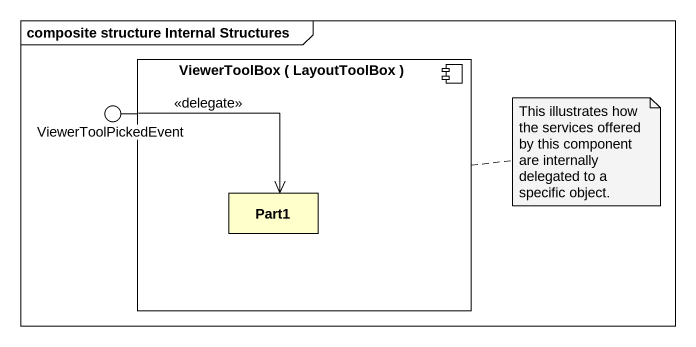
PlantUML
@startuml
mainframe composite structure Internal Structures
component "ViewerToolBox ( LayoutToolBox )" as ViewerToolBox_LayoutToolBox {
  rectangle Part1
}
() ViewerToolPickedEvent
ViewerToolBox_LayoutToolBox -left- ViewerToolPickedEvent
ViewerToolPickedEvent --> Part1 : <<delegate>>
note right of ViewerToolBox_LayoutToolBox : This illustrates how the services offered by this component are internally delegated to a specific object.
@enduml
